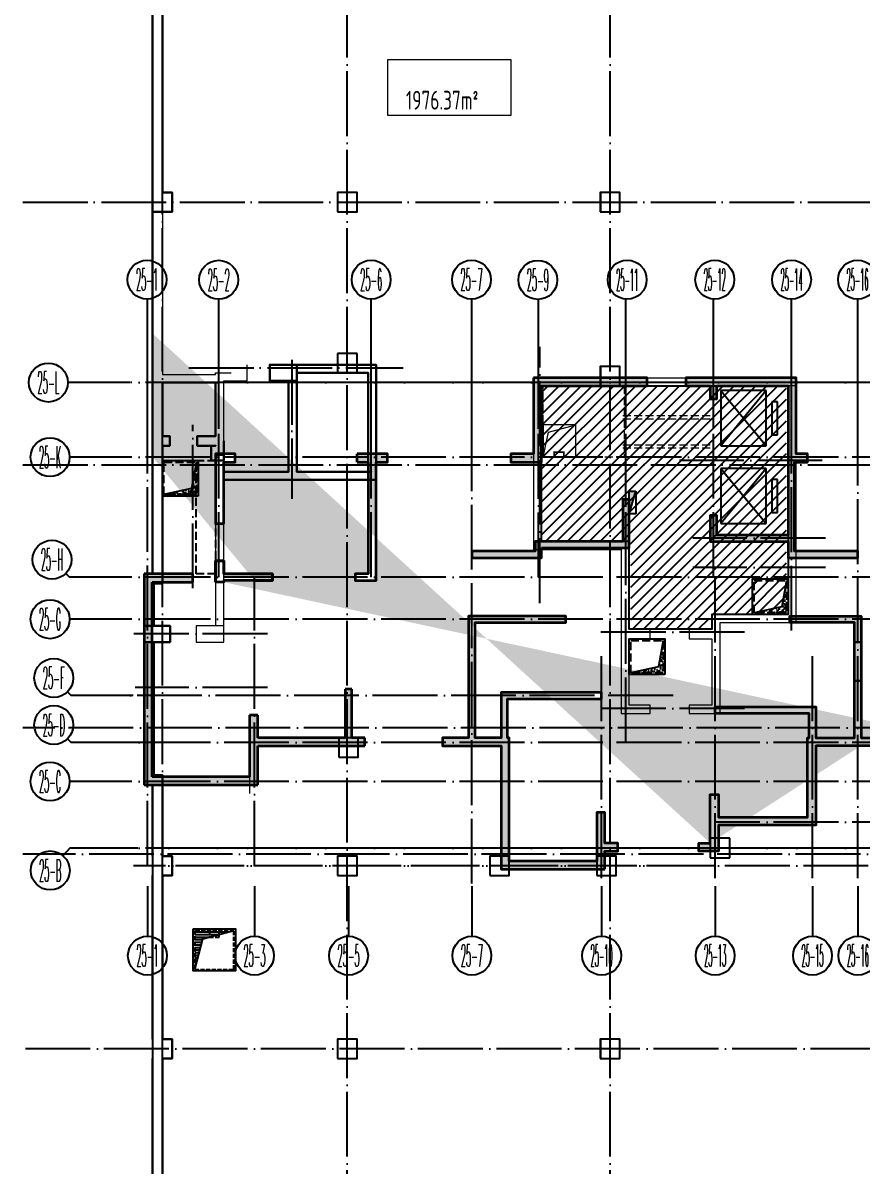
# Model space of a CAD drawing. Extents: x 115549 to 768939, y -502199 to 402497.
# Drawn here: x 225783 to 251653, y -422439 to -387192 of the extents above; entities that cross this region are included whole.
import ezdxf
from ezdxf.enums import TextEntityAlignment as Align

# ---------------------------------------------------------------- set-up
doc = ezdxf.new("R2010")
doc.units = 0
doc.header["$LTSCALE"] = 1000
doc.header["$MEASUREMENT"] = 0
for name, pattern in [('__DASH', [0.35, 0.25, -0.1]), ('DASH', [0.35, 0.25, -0.1]), ('DOTE', [2.42, 2, -0.2, 0.02, -0.2])]:
    doc.linetypes.add(name, pattern=pattern)
for name, color, linetype, lineweight in [('_0', 7, 'Continuous', 9), ('renWALL', 8, 'Continuous', 9), ('WALL', 150, 'Continuous', 30), ('主楼剪力墙', 212, 'Continuous', 5), ('剪力墙填充', 192, 'Continuous', 5), ('砼墙', 3, 'Continuous', 35)]:
    doc.layers.add(name, color=color, linetype=linetype, lineweight=lineweight)
for name, color, linetype in [('AXIS', 3, 'Continuous'), ('AXIS_TEXT', 7, 'Continuous'), ('COLUMN', 9, 'Continuous'), ('DOTE', 16, 'DOTE'), ('EQUIP_消火栓', 7, 'Continuous'), ('EVTR', 2, 'Continuous'), ('nuan', 6, 'Continuous'), ('人防集水坑', 6, 'Continuous'), ('文字', 3, 'Continuous'), ('给水', 32, 'Continuous')]:
    doc.layers.add(name, color=color, linetype=linetype)
doc.styles.add('_TCH_AXIS', font='COMPLEX', dxfattribs={"bigfont": 'GBCBIG'})
doc.styles.add('COMPLEX', font='COMPLEX')
doc.styles.add('TSSD_Rein', font='tssdeng.shx', dxfattribs={"width": 0.7, "bigfont": 'tssdchn.shx'})

# ---------------------------------------------------------------- blocks, each defined once
blk = doc.blocks.new('qiangzh3333')
at = {"layer": 'COLUMN', "color": 8}
for points in [[(503040101, 3697111496), (503040701, 3697111496), (503040701, 3697112096), (503040101, 3697112096)], [(503048201, 3697111496), (503048801, 3697111496), (503048801, 3697112096), (503048201, 3697112096)], [(503040141, 3697094686), (503040741, 3697094686), (503040741, 3697095286), (503040141, 3697095286)], [(503040101, 3697091037), (503040701, 3697091037), (503040701, 3697091637), (503040101, 3697091637)], [(503044791, 3697091036), (503045391, 3697091036), (503045391, 3697091636), (503044791, 3697091636)], [(503048091, 3697091036), (503048691, 3697091036), (503048691, 3697091636), (503048091, 3697091636)], [(503040101, 3697085396), (503040701, 3697085396), (503040701, 3697085996), (503040101, 3697085996)], [(503048201, 3697085396), (503048801, 3697085396), (503048801, 3697085996), (503048201, 3697085996)]]:
    blk.add_lwpolyline(points, close=True, dxfattribs=at)
for points in [[(503048801, 3697106137), (503048801, 3697106736), (503048201, 3697106736), (503048201, 3697106136)], [(503048201, 3697106137), (503048201, 3697106136), (503048801, 3697106136), (503048801, 3697106137)], [(503034401, 3697091637), (503034401, 3697091037)], [(503034401, 3697085996), (503034401, 3697085396)]]:
    blk.add_lwpolyline(points, dxfattribs=at)
at = {"layer": 'renWALL', "color": 8}
for points in [[(503034701, 3697111496), (503034701, 3697106487), (503036341, 3697106487), (503036341, 3697106537), (503036824, 3697106537)], [(503036591, 3697104437), (503036591, 3697106287), (503037311, 3697106287), (503037311, 3697106787)], [(503048201, 3697106387), (503046141, 3697106387), (503046141, 3697101087), (503048841, 3697101087), (503048841, 3697100537), (503048841, 3697098536), (503048841, 3697096036), (503049741, 3697096036), (503049741, 3697096286), (503049091, 3697096286), (503049091, 3697098336), (503049741, 3697098336), (503049741, 3697098636), (503049091, 3697098636), (503049091, 3697100537), (503049091, 3697101337), (503046391, 3697101337), (503046391, 3697106137), (503048201, 3697106137)], [(503048801, 3697106387), (503048991, 3697106387)], [(503048801, 3697106137), (503048991, 3697106137)], [(503048991, 3697106387), (503054241, 3697106386), (503054230, 3697106136), (503048991, 3697106137)], [(503036591, 3697098736), (503035741, 3697098736), (503035741, 3697098236), (503036591, 3697098236), (503036591, 3697103987), (503036341, 3697103987), (503036341, 3697098736)]]:
    blk.add_lwpolyline(points, dxfattribs=at)
blk.add_lwpolyline([(503054241, 3697098837), (503054241, 3697103837), (503053991, 3697103837), (503053991, 3697099087), (503051641, 3697099087), (503051641, 3697098636), (503050941, 3697098636), (503050941, 3697098336), (503051641, 3697098336), (503051641, 3697096286), (503050941, 3697096286), (503050941, 3697096036), (503051891, 3697096036), (503051891, 3697098535), (503051891, 3697098837)], close=True, dxfattribs=at)
at = {"layer": 'WALL', "color": 8}
for points in [[(503038501, 3697139796), (503034701, 3697139796), (503034701, 3697136396), (503035001, 3697136396), (503035001, 3697135796), (503034701, 3697135796), (503034701, 3697128296), (503035001, 3697128296), (503035001, 3697127696), (503034701, 3697127696), (503034701, 3697120196), (503035001, 3697120196), (503035001, 3697119596), (503034701, 3697119596), (503034701, 3697112096), (503035001, 3697112096), (503035001, 3697111496), (503034401, 3697111496), (503034401, 3697112096)], [(503034401, 3697119596), (503034401, 3697112096)], [(503034401, 3697091637), (503034401, 3697093837), (503034141, 3697093837), (503034141, 3697096836), (503034141, 3697098486), (503034141, 3697100337), (503034401, 3697100337), (503034401, 3697103987), (503034401, 3697104437), (503034401, 3697106387), (503034401, 3697111496)], [(503038591, 3697106287), (503038591, 3697103487), (503036591, 3697103487), (503036591, 3697103237), (503038691, 3697103237), (503041141, 3697103237), (503041291, 3697103237), (503041291, 3697106787), (503038691, 3697106787), (503038011, 3697106787), (503038011, 3697106287), (503038841, 3697106287)], [(503038841, 3697106787), (503038841, 3697103487), (503041141, 3697103487), (503041041, 3697103487), (503041041, 3697106537), (503038841, 3697106537)], [(503034441, 3697098736), (503034441, 3697100037), (503034701, 3697100037), (503034701, 3697103837), (503034701, 3697104287), (503034701, 3697104287), (503034926, 3697104287), (503034926, 3697104587), (503034701, 3697104587), (503034701, 3697106237), (503036341, 3697106237), (503036341, 3697104587), (503035776, 3697104587), (503035776, 3697104287), (503036341, 3697104287), (503036341, 3697104287), (503036201, 3697104287), (503036201, 3697103837), (503036591, 3697103837), (503036591, 3697104437)], [(503034141, 3697098236), (503034941, 3697098236), (503034941, 3697098736), (503034141, 3697098736)], [(503034701, 3697078196), (503034701, 3697085396), (503035001, 3697085396), (503035001, 3697085996), (503034701, 3697085996), (503034701, 3697091037), (503035001, 3697091037), (503035001, 3697091637), (503034701, 3697091637), (503034701, 3697094137), (503034441, 3697094137), (503034441, 3697096836), (503034441, 3697098236)], [(503034401, 3697091037), (503034401, 3697085996)], [(503034401, 3697085396), (503034401, 3697078196)]]:
    blk.add_lwpolyline(points, dxfattribs=at)
blk = doc.blocks.new('zhuloujlqtiangchong')
at = {"layer": '主楼剪力墙'}
h = blk.add_hatch(color=253, dxfattribs=at)
h.dxf.hatch_style = 1
h.paths.add_polyline_path([(657412, 575691), (657412, 576341), (657662, 576341), (657662, 575941), (658612, 575941), (659162, 575941), (659162, 575741), (658612, 575741), (657662, 575741), (657662, 575691)], flags=17)
h.paths.add_polyline_path([(657662, 579391), (658012, 579391), (658012, 579641), (657412, 579641), (657412, 577491), (657662, 577491)], flags=17)
h.paths.add_polyline_path([(669412, 566841), (669412, 567391), (669812, 567391), (669812, 567641), (669412, 567641), (669412, 568591), (669162, 568591), (669162, 567491), (669162, 567091), (668812, 567091), (666462, 567091), (666462, 568591), (666462, 570391), (666462, 570891), (666412, 570891), (666412, 571691), (666412, 572091), (668212, 572091), (669312, 572091), (669312, 572291), (668212, 572291), (666212, 572291), (666212, 571691), (666212, 570891), (665412, 570891), (665412, 572191), (665412, 574041), (665412, 574441), (667412, 574441), (668212, 574441), (668212, 574641), (667412, 574641), (665212, 574641), (665212, 574041), (665212, 572191), (665212, 570891), (664412, 570891), (664412, 570641), (665312, 570641), (666212, 570641), (666212, 570391), (666212, 568591), (666212, 566841), (666812, 566841), (668812, 566841)])
h.paths.add_polyline_path([(667212, 581991), (667212, 580321), (667212, 579641), (666912, 579641), (666512, 579641), (666512, 579391), (666912, 579391), (667462, 579391), (667462, 580321), (667462, 581741), (670112, 581741), (670712, 581741), (670712, 581991), (670112, 581991)], flags=17)
h.paths.add_polyline_path([(672862, 581741), (675062, 581741), (675062, 579541), (675062, 577141), (672862, 577141), (672862, 577741), (672662, 577741), (672662, 576941), (675062, 576941), (675062, 576441), (677212, 576441), (677212, 576641), (675262, 576641), (675262, 577041), (675262, 579391), (675662, 579391), (675662, 579641), (675312, 579641), (675312, 581991), (672762, 581991), (671912, 581991), (671912, 581741), (672662, 581741), (672662, 581341), (672862, 581341)], flags=17)
h.paths.add_polyline_path([(667462, 576741), (670162, 576741), (670162, 578241), (669962, 578241), (669962, 576941), (667262, 576941), (667262, 576641), (665312, 576641), (665312, 576441), (667462, 576441)], flags=17)
h.paths.add_polyline_path([(687312, 575101), (687312, 575941), (686712, 575941), (685711, 575941), (685711, 575691), (686712, 575691), (687062, 575691), (687062, 575101), (687062, 574541), (687062, 573791), (687312, 573791), (687312, 574541)], flags=17)
h.paths.add_polyline_path([(661772, 579391), (661772, 579641), (662212, 579641), (662712, 579641), (662712, 579391), (662362, 579391), (662362, 575741), (661712, 575741), (661712, 575941), (662112, 575941), (662112, 579391)], flags=17)
h.paths.add_polyline_path([(655212, 573441), (655212, 569441), (658712, 569441), (658712, 570641), (659112, 570641), (662012, 570641), (662012, 570891), (661612, 570891), (661612, 572391), (661412, 572391), (661412, 570891), (659112, 570891), (658712, 570891), (658712, 571591), (658462, 571591), (658462, 570741), (658462, 569691), (655772, 569691), (655462, 569691), (655462, 573441), (655462, 575691), (655772, 575691), (656712, 575691), (656712, 575941), (655212, 575941)])
h.paths.add_polyline_path([(684412, 569441), (685772, 569441), (687312, 569441), (687312, 572441), (687062, 572441), (687062, 569691), (685772, 569691), (684412, 569691), (684062, 569691), (684062, 570741), (684062, 571591), (683812, 571591), (683812, 570891), (683412, 570891), (681112, 570891), (681112, 572391), (680912, 572391), (680912, 570891), (680512, 570891), (680512, 570641), (681012, 570641), (683412, 570641), (683812, 570641), (683812, 569441)], flags=17)
edge = h.paths.add_edge_path()
edge.add_line((684862, 575741), (684862, 575691))
edge.add_line((684862, 575691), (685112, 575691))
edge.add_line((672662, 567641), (672662, 568291))
edge.add_line((672662, 568291), (672662, 569141))
edge.add_line((672662, 569141), (672912, 569141))
edge.add_line((672912, 569141), (672912, 568441))
edge.add_line((672912, 568441), (673312, 568441))
edge.add_line((673312, 568441), (675312, 568441))
edge.add_line((675312, 568441), (675662, 568441))
edge.add_line((675662, 568441), (675662, 569941))
edge.add_line((675662, 569941), (675662, 570891))
edge.add_line((675662, 570891), (675712, 570891))
edge.add_line((675712, 570891), (675712, 571241))
edge.add_line((675712, 571241), (675712, 571641))
edge.add_line((675712, 571641), (672812, 571641))
edge.add_line((672812, 571641), (672812, 571841))
edge.add_line((672812, 571841), (675912, 571841))
edge.add_line((675912, 571841), (675912, 571241))
edge.add_line((675912, 571241), (675912, 570891))
edge.add_line((675912, 570891), (677112, 570891))
edge.add_line((677112, 570891), (677112, 571741))
edge.add_line((677112, 571741), (677112, 572391))
edge.add_line((677112, 572391), (677112, 574041))
edge.add_line((677112, 574041), (677112, 574441))
edge.add_line((677112, 574441), (675112, 574441))
edge.add_line((675112, 574441), (675112, 574641))
edge.add_line((675112, 574641), (677312, 574641))
edge.add_line((677312, 574641), (677312, 574041))
edge.add_line((677312, 574041), (677312, 572391))
edge.add_line((677312, 572391), (677312, 571741))
edge.add_line((677312, 571741), (677312, 570891))
edge.add_line((677312, 570891), (678112, 570891))
edge.add_line((678112, 570891), (678112, 570641))
edge.add_line((678112, 570641), (677212, 570641))
edge.add_line((677212, 570641), (675912, 570641))
edge.add_line((675912, 570641), (675912, 569941))
edge.add_line((675912, 569941), (675912, 568191))
edge.add_line((675912, 568191), (675312, 568191))
edge.add_line((675312, 568191), (673312, 568191))
edge.add_line((673312, 568191), (672912, 568191))
edge.add_line((672912, 568191), (672912, 567391))
edge.add_line((672912, 567391), (672312, 567391))
edge.add_line((672312, 567391), (672312, 567641))
edge.add_line((672312, 567641), (672662, 567641))
edge.add_line((655472, 583351), (655472, 579541))
edge.add_line((658612, 575741), (659162, 575741))
edge.add_line((659162, 575741), (659162, 575941))
edge.add_line((659162, 575941), (658612, 575941))
edge.add_line((658612, 575941), (657662, 575941))
edge.add_line((657662, 575941), (657662, 576341))
edge.add_line((657662, 576341), (657412, 576341))
edge.add_line((657412, 576341), (657412, 575741))
edge.add_line((686712, 569441), (687312, 569441))
edge.add_line((687062, 569691), (686712, 569691))
edge.add_line((685112, 575691), (685112, 576341))
edge.add_line((685112, 576341), (685112, 577491))
edge.add_line((685112, 577491), (685112, 579641))
edge.add_line((685112, 579641), (684512, 579641))
edge.add_line((684512, 579641), (682112, 579641))
edge.add_line((682112, 579641), (681722, 579641))
edge.add_line((681722, 579641), (680312, 579641))
edge.add_line((680312, 579641), (679812, 579641))
edge.add_line((679812, 579641), (679812, 579391))
edge.add_line((679812, 579391), (680162, 579391))
edge.add_line((680162, 579391), (680162, 575741))
edge.add_line((680162, 575741), (680812, 575741))
edge.add_line((680812, 575741), (680812, 575941))
edge.add_line((680812, 575941), (680412, 575941))
edge.add_line((680412, 575941), (680412, 579391))
edge.add_line((680412, 579391), (681722, 579391))
edge.add_line((681722, 579391), (682112, 579391))
edge.add_line((682112, 579391), (684512, 579391))
edge.add_line((684512, 579391), (684862, 579391))
edge.add_line((684862, 579391), (684862, 577491))
edge.add_line((684862, 577491), (684862, 576341))
edge.add_line((684862, 576341), (684862, 575941))
edge.add_line((684862, 575941), (683912, 575941))
edge.add_line((683912, 575941), (683362, 575941))
edge.add_line((683362, 575941), (683362, 575741))
edge.add_line((683362, 575741), (683912, 575741))
edge.add_line((683912, 575741), (684862, 575741))
h = blk.add_hatch(color=253, dxfattribs=at)
h.dxf.hatch_style = 1
h.paths.add_polyline_path([(677112, 573841), (677312, 573841), (677312, 574641), (675112, 574641), (675112, 574441), (677112, 574441)])
h.paths.add_polyline_path([(677312, 572641), (677112, 572641), (677112, 570891), (675912, 570891), (675912, 571841), (672812, 571841), (672812, 571641), (675712, 571641), (675712, 570891), (675662, 570891), (675662, 568441), (672912, 568441), (672912, 569141), (672662, 569141), (672662, 567641), (672312, 567641), (672312, 567391), (672912, 567391), (672912, 568191), (675912, 568191), (675912, 570641), (678112, 570641), (678112, 570891), (677312, 570891)])
at = {"layer": '主楼剪力墙', "color": 253}
for points in [[(677312, 573841), (677312, 574041), (677312, 574641), (675112, 574641), (675112, 574441), (677112, 574441), (677112, 574041), (677112, 573841)], [(677112, 572641), (677112, 572391), (677112, 571741), (677112, 570891), (675912, 570891), (675912, 571241), (675912, 571841), (672812, 571841), (672812, 571641), (675712, 571641), (675712, 571241), (675712, 570891), (675662, 570891), (675662, 569941), (675662, 568441), (675312, 568441), (673312, 568441), (672912, 568441), (672912, 569141), (672662, 569141), (672662, 568291), (672662, 567641), (672312, 567641), (672312, 567391), (672912, 567391), (672912, 568191), (673312, 568191), (675312, 568191), (675912, 568191), (675912, 569941), (675912, 570641), (677212, 570641), (678112, 570641)], [(678112, 570891), (677312, 570891), (677312, 571741), (677312, 572391), (677312, 572641)]]:
    blk.add_lwpolyline(points, dxfattribs=at)
blk = doc.blocks.new('$TwtSys$00000434')
for p, q in [((-0.5, 0.5), (-0.5, -0.5)), ((-0.5, -0.5), (0.5, 0.5)), ((0.5, 0.5), (-0.5, 0.5)), ((0.5, -0.5), (0.5, 0.5)), ((-0.5, -0.5), (0.5, -0.5))]:
    blk.add_line(p, q)
blk.add_solid([(0.5, -0.5), (0.5, 0.5), (-0.5, -0.5)])
blk = doc.blocks.new('asdfqwer')
at = {"ltscale": 10}
h = blk.add_hatch(dxfattribs=at)
h.set_pattern_fill('AR-SAND', color=6, scale=50, style=0)
h.set_pattern_definition([(37.5, (0, 0), (-4.000078, 122.35331), [0, -96.52, 0, -107.95, 0, -103.1875]), (7.5, (0, 0), (112.38082, 179.206275), [0, -52.07, 0, -86.995, 0, -33.3375]), (327.5, (-78.1, 0), (197.748093, 0.359296), [0, -31.75, 0, -114.3, 0, -149.225]), (317.5, (-78.1, 0), (190.889113, 55.73233), [0, -15.875, 0, -74.93, 0, -85.725])])
h.paths.add_polyline_path([(477311, 229084), (476311, 229084), (476311, 228084), (476458, 228897)])
at = {"color": 6}
for p, q in [((476311, 228084), (476458, 228897)), ((476458, 228897), (477311, 229084))]:
    blk.add_line(p, q, dxfattribs=at)
blk.add_lwpolyline([(476261, 229134), (477361, 229134), (477361, 228034), (476261, 228034)], close=True, dxfattribs=at)
at = {"color": 6, "linetype": 'DASH'}
blk.add_lwpolyline([(476311, 229084), (477311, 229084), (477311, 228084), (476311, 228084)], close=True, dxfattribs=at)
blk = doc.blocks.new('_AXISO')
blk.add_circle((0, 0), 0.5)
at = {"layer": 'AXIS_TEXT', "style": 'COMPLEX', "width": 1.041667}
blk.add_attdef('A', text='', height=0.56, dxfattribs=at).set_placement((-0.25, -0.28), (0.25, -0.28), align=Align.FIT)
blk = doc.blocks.new('25-2')
at = {"layer": 'AXIS'}
for p, q in [((2187149, 650671), (2185242, 650671)), ((2187201, 648371), (2185294, 648371)), ((2185177, 644788), (2185294, 644671)), ((2187201, 644671), (2185294, 644671)), ((2187201, 643371), (2185294, 643371)), ((2185232, 641138), (2185349, 641021)), ((2187256, 641021), (2185349, 641021)), ((2185232, 639688), (2185349, 639571)), ((2187256, 639571), (2185349, 639571)), ((2189005, 639571), (2185432, 639571)), ((2187201, 638371), (2185294, 638371)), ((2185299, 636321), (2185092, 636082)), ((2187400, 636321), (2185299, 636321))]:
    blk.add_line(p, q, dxfattribs=at)
ref = blk.add_blockref('_AXISO', (2184642, 650671), dxfattribs=dict(at, xscale=1200, yscale=1200, zscale=1200))
ref.add_attrib('A', '25-L', dxfattribs={"layer": 'AXIS_TEXT', "height": 678.8, "style": '_TCH_AXIS', "width": 0.259259}).set_placement((2184303, 650331), (2184981, 650331), align=Align.FIT)
ref = blk.add_blockref('_AXISO', (2184694, 648371), dxfattribs=dict(at, xscale=1200, yscale=1200, zscale=1200))
ref.add_attrib('A', '25-K', dxfattribs={"layer": 'AXIS_TEXT', "height": 678.8, "style": '_TCH_AXIS', "width": 0.247059}).set_placement((2184354, 648031), (2185033, 648031), align=Align.FIT)
ref = blk.add_blockref('_AXISO', (2184752, 645212), dxfattribs=dict(at, xscale=1200, yscale=1200, zscale=1200))
ref.add_attrib('A', '25-H', dxfattribs={"layer": 'AXIS_TEXT', "height": 678.8, "style": '_TCH_AXIS', "width": 0.244186}).set_placement((2184413, 644873), (2185092, 644873), align=Align.FIT)
ref = blk.add_blockref('_AXISO', (2184694, 643374), dxfattribs=dict(at, xscale=1200, yscale=1200, zscale=1200))
ref.add_attrib('A', '25-G', dxfattribs={"layer": 'AXIS_TEXT', "height": 678.8, "style": '_TCH_AXIS', "width": 0.25}).set_placement((2184354, 643035), (2185033, 643035), align=Align.FIT)
ref = blk.add_blockref('_AXISO', (2184808, 641562), dxfattribs=dict(at, xscale=1200, yscale=1200, zscale=1200))
ref.add_attrib('A', '25-F', dxfattribs={"layer": 'AXIS_TEXT', "height": 678.8, "style": '_TCH_AXIS', "width": 0.256098}).set_placement((2184468, 641223), (2185147, 641223), align=Align.FIT)
ref = blk.add_blockref('_AXISO', (2184808, 640112), dxfattribs=dict(at, xscale=1200, yscale=1200, zscale=1200))
ref.add_attrib('A', '25-D', dxfattribs={"layer": 'AXIS_TEXT', "height": 678.8, "style": '_TCH_AXIS', "width": 0.253012}).set_placement((2184468, 639773), (2185147, 639773), align=Align.FIT)
ref = blk.add_blockref('_AXISO', (2184694, 638371), dxfattribs=dict(at, xscale=1200, yscale=1200, zscale=1200))
ref.add_attrib('A', '25-C', dxfattribs={"layer": 'AXIS_TEXT', "height": 678.8, "style": '_TCH_AXIS', "width": 0.259259}).set_placement((2184354, 638031), (2185033, 638031), align=Align.FIT)
ref = blk.add_blockref('_AXISO', (2184699, 635629), dxfattribs=dict(at, xscale=1200, yscale=1200, zscale=1200))
ref.add_attrib('A', '25-B', dxfattribs={"layer": 'AXIS_TEXT', "height": 678.8, "style": '_TCH_AXIS', "width": 0.253012}).set_placement((2184359, 635290), (2185038, 635290), align=Align.FIT)
blk = doc.blocks.new('18-13')
at = {"layer": 'AXIS'}
for p, q in [((2187383, 649245), (2187383, 653245)), ((2189583, 649245), (2189583, 653245)), ((2194283, 648385), (2194281, 653242)), ((2197383, 649245), (2197383, 653245)), ((2199433, 649245), (2199433, 653235)), ((2202133, 649245), (2202133, 653245)), ((2204833, 649245), (2204833, 653245)), ((2207233, 649245), (2207233, 653244)), ((2209283, 649245), (2209283, 653245)), ((2212383, 649245), (2212383, 653235)), ((2217081, 649245), (2217083, 653237)), ((2219283, 649245), (2219283, 653232))]:
    blk.add_line(p, q, dxfattribs=at)
ref = blk.add_blockref('_AXISO', (2187371, 653844), dxfattribs=dict(at, xscale=1200, yscale=1200, zscale=1200))
ref.add_attrib('A', '25-1', dxfattribs={"layer": 'AXIS_TEXT', "height": 678.8, "style": '_TCH_AXIS', "width": 0.28}).set_placement((2187031, 653505), (2187710, 653505), align=Align.FIT)
ref = blk.add_blockref('_AXISO', (2189580, 653839), dxfattribs=dict(at, xscale=1200, yscale=1200, zscale=1200))
ref.add_attrib('A', '25-2', dxfattribs={"layer": 'AXIS_TEXT', "height": 678.8, "style": '_TCH_AXIS', "width": 0.2625}).set_placement((2189241, 653500), (2189920, 653500), align=Align.FIT)
ref = blk.add_blockref('_AXISO', (2194280, 653842), dxfattribs=dict(at, xscale=1200, yscale=1200, zscale=1200))
ref.add_attrib('A', '25-6', dxfattribs={"layer": 'AXIS_TEXT', "height": 678.8, "style": '_TCH_AXIS', "width": 0.2625}).set_placement((2193941, 653503), (2194620, 653503), align=Align.FIT)
ref = blk.add_blockref('_AXISO', (2197371, 653844), dxfattribs=dict(at, xscale=1200, yscale=1200, zscale=1200))
ref.add_attrib('A', '25-7', dxfattribs={"layer": 'AXIS_TEXT', "height": 678.8, "style": '_TCH_AXIS', "width": 0.2625}).set_placement((2197031, 653505), (2197710, 653505), align=Align.FIT)
ref = blk.add_blockref('_AXISO', (2199416, 653835), dxfattribs=dict(at, xscale=1200, yscale=1200, zscale=1200))
ref.add_attrib('A', '25-9', dxfattribs={"layer": 'AXIS_TEXT', "height": 678.8, "style": '_TCH_AXIS', "width": 0.2625}).set_placement((2199076, 653496), (2199755, 653496), align=Align.FIT)
ref = blk.add_blockref('_AXISO', (2202171, 653841), dxfattribs=dict(at, xscale=1200, yscale=1200, zscale=1200))
ref.add_attrib('A', '25-11', dxfattribs={"layer": 'AXIS_TEXT', "height": 678.8, "style": '_TCH_AXIS', "width": 0.233333}).set_placement((2201832, 653501), (2202511, 653501), align=Align.FIT)
ref = blk.add_blockref('_AXISO', (2204871, 653844), dxfattribs=dict(at, xscale=1200, yscale=1200, zscale=1200))
ref.add_attrib('A', '25-12', dxfattribs={"layer": 'AXIS_TEXT', "height": 678.8, "style": '_TCH_AXIS', "width": 0.221053}).set_placement((2204531, 653505), (2205210, 653505), align=Align.FIT)
ref = blk.add_blockref('_AXISO', (2207237, 653844), dxfattribs=dict(at, xscale=1200, yscale=1200, zscale=1200))
ref.add_attrib('A', '25-14', dxfattribs={"layer": 'AXIS_TEXT', "height": 678.8, "style": '_TCH_AXIS', "width": 0.216495}).set_placement((2206898, 653505), (2207576, 653505), align=Align.FIT)
ref = blk.add_blockref('_AXISO', (2209271, 653844), dxfattribs=dict(at, xscale=1200, yscale=1200, zscale=1200))
ref.add_attrib('A', '25-16', dxfattribs={"layer": 'AXIS_TEXT', "height": 678.8, "style": '_TCH_AXIS', "width": 0.221053}).set_placement((2208931, 653505), (2209610, 653505), align=Align.FIT)
ref = blk.add_blockref('_AXISO', (2212382, 653835), dxfattribs=dict(at, xscale=1200, yscale=1200, zscale=1200))
ref.add_attrib('A', '25-17', dxfattribs={"layer": 'AXIS_TEXT', "height": 678.8, "style": '_TCH_AXIS', "width": 0.221053}).set_placement((2212043, 653496), (2212721, 653496), align=Align.FIT)
ref = blk.add_blockref('_AXISO', (2217088, 653837), dxfattribs=dict(at, xscale=1200, yscale=1200, zscale=1200))
ref.add_attrib('A', '25-21', dxfattribs={"layer": 'AXIS_TEXT', "height": 678.8, "style": '_TCH_AXIS', "width": 0.221053}).set_placement((2216748, 653498), (2217427, 653498), align=Align.FIT)
ref = blk.add_blockref('_AXISO', (2219280, 653832), dxfattribs=dict(at, xscale=1200, yscale=1200, zscale=1200))
ref.add_attrib('A', '25-22', dxfattribs={"layer": 'AXIS_TEXT', "height": 678.8, "style": '_TCH_AXIS', "width": 0.21}).set_placement((2218941, 653493), (2219619, 653493), align=Align.FIT)
blk = doc.blocks.new('kengyi')
at = {"layer": '给水'}
for p, q in [((2970150, 735418), (2971184, 735418)), ((2970150, 735339), (2970897, 735339)), ((2970150, 735260), (2970610, 735260)), ((2970150, 735180), (2970393, 735180)), ((2970150, 735101), (2970372, 735101)), ((2970150, 735021), (2970351, 735021)), ((2970150, 734942), (2970330, 734942)), ((2970150, 734863), (2970309, 734863)), ((2970150, 734783), (2970288, 734783)), ((2970150, 734704), (2970267, 734704)), ((2970150, 734625), (2970246, 734625)), ((2970150, 734545), (2970225, 734545)), ((2970150, 734466), (2970204, 734466)), ((2970150, 734386), (2970182, 734386))]:
    blk.add_line(p, q, dxfattribs=at)
blk.add_lwpolyline([(2970100, 735514), (2971400, 735514), (2971400, 734214), (2970100, 734214)], close=True, dxfattribs=at)
at = {"layer": '给水', "linetype": '__DASH', "ltscale": 0.5}
blk.add_lwpolyline([(2971350, 735464), (2970150, 735464), (2970150, 734264), (2971350, 734264)], close=True, dxfattribs=at)
at = {"layer": '给水'}
blk.add_lwpolyline([(2970150, 734264), (2970399, 735201), (2971350, 735464)], dxfattribs=at)
at = {"layer": '给水', "linetype": '__DASH', "ltscale": 0.5}
blk.add_lwpolyline([(2970600, 735461), (2970600, 735261), (2970900, 735261), (2970900, 735461)], dxfattribs=at)
blk = doc.blocks.new('gangjinhunningtuqiang')
at = {"layer": '砼墙', "color": 8}
for p, q in [((661772, 579391), (661772, 579641)), ((656712, 575941), (655212, 575941)), ((655212, 575941), (655212, 573441)), ((656712, 575691), (656712, 575941)), ((655462, 573441), (655462, 575691)), ((655462, 575691), (655772, 575691)), ((655772, 575691), (656712, 575691)), ((655212, 573441), (655212, 569441)), ((655462, 569691), (655462, 573441)), ((661612, 572391), (661412, 572391)), ((661412, 572391), (661412, 570891)), ((661612, 570891), (661612, 572391)), ((658712, 571591), (658462, 571591)), ((658462, 571591), (658462, 570741)), ((658712, 570891), (658712, 571591)), ((658462, 570741), (658462, 569691)), ((659112, 570891), (658712, 570891)), ((658712, 569441), (658712, 570641)), ((658712, 570641), (659112, 570641)), ((661412, 570891), (659112, 570891)), ((659112, 570641), (662012, 570641)), ((662012, 570891), (661612, 570891)), ((662012, 570641), (662012, 570891)), ((655772, 569691), (655462, 569691)), ((658462, 569691), (655772, 569691)), ((655212, 569441), (658712, 569441))]:
    blk.add_line(p, q, dxfattribs=at)
for points in [[(667212, 581991), (667212, 580321), (667212, 579641), (666912, 579641), (666512, 579641), (666512, 579391), (666912, 579391), (667462, 579391), (667462, 580321), (667462, 581741), (670112, 581741), (670712, 581741), (670712, 581991), (670112, 581991)], [(672862, 581741), (675062, 581741), (675062, 579541), (675062, 577141), (672862, 577141), (672862, 577741), (672662, 577741), (672662, 576941), (675062, 576941), (675062, 576441), (677212, 576441), (677212, 576641), (675262, 576641), (675262, 577041), (675262, 579391), (675662, 579391), (675662, 579641), (675312, 579641), (675312, 581991), (672762, 581991), (671912, 581991), (671912, 581741), (672662, 581741), (672662, 581341), (672862, 581341)], [(657662, 579391), (658012, 579391), (658012, 579641), (657412, 579641), (657412, 577491), (657662, 577491)], [(667462, 576741), (670162, 576741), (670162, 578241), (669962, 578241), (669962, 576941), (667262, 576941), (667262, 576641), (665312, 576641), (665312, 576441), (667462, 576441)], [(657412, 575691), (657412, 576341), (657662, 576341), (657662, 575941), (658612, 575941), (659162, 575941), (659162, 575741), (658612, 575741), (657662, 575741), (657662, 575691)], [(669412, 566841), (669412, 567391), (669812, 567391), (669812, 567641), (669412, 567641), (669412, 568591), (669162, 568591), (669162, 567491), (669162, 567091), (668812, 567091), (666462, 567091), (666462, 568591), (666462, 570391), (666462, 570891), (666412, 570891), (666412, 571691), (666412, 572091), (668212, 572091), (669312, 572091), (669312, 572291), (668212, 572291), (666212, 572291), (666212, 571691), (666212, 570891), (665412, 570891), (665412, 572191), (665412, 574041), (665412, 574441), (667412, 574441), (668212, 574441), (668212, 574641), (667412, 574641), (665212, 574641), (665212, 574041), (665212, 572191), (665212, 570891), (664412, 570891), (664412, 570641), (665312, 570641), (666212, 570641), (666212, 570391), (666212, 568591), (666212, 566841), (666812, 566841), (668812, 566841)]]:
    blk.add_lwpolyline(points, close=True, dxfattribs=at)
for points in [[(661772, 579391), (662112, 579391), (662112, 575941), (661712, 575941), (661712, 575741), (662362, 575741), (662362, 579391), (662712, 579391), (662712, 579641), (662212, 579641), (661772, 579641)], [(658612, 575741), (659162, 575741), (659162, 575941), (658612, 575941), (657662, 575941), (657662, 576341), (657412, 576341), (657412, 575741)], [(672662, 567641), (672662, 568291), (672662, 569141), (672912, 569141), (672912, 568441), (673312, 568441), (675312, 568441), (675662, 568441), (675662, 569941), (675662, 570891), (675712, 570891), (675712, 571241), (675712, 571641), (672812, 571641), (672812, 571841), (675912, 571841), (675912, 571241), (675912, 570891), (677112, 570891), (677112, 571741), (677112, 572391), (677112, 574041), (677112, 574441), (675112, 574441), (675112, 574641), (677312, 574641), (677312, 574041), (677312, 572391), (677312, 571741), (677312, 570891), (678112, 570891)], [(678112, 570641), (677212, 570641), (675912, 570641), (675912, 569941), (675912, 568191), (675312, 568191), (673312, 568191), (672912, 568191), (672912, 567391), (672312, 567391), (672312, 567641), (672662, 567641)]]:
    blk.add_lwpolyline(points, dxfattribs=at)
blk = doc.blocks.new('saaaa')
at = {"layer": 'COLUMN', "color": 8}
for p, q in [((504708390, 3696172893), (504707790, 3696172893)), ((504707790, 3696172893), (504707790, 3696172293)), ((504708390, 3696172293), (504708390, 3696172893)), ((504716490, 3696172893), (504715890, 3696172893)), ((504715890, 3696172893), (504715890, 3696172293)), ((504716490, 3696172293), (504716490, 3696172893)), ((504707790, 3696172293), (504708390, 3696172293)), ((504715890, 3696172293), (504716490, 3696172293)), ((504708390, 3696167933), (504707790, 3696167933)), ((504707790, 3696167933), (504707790, 3696167333)), ((504708390, 3696167333), (504708390, 3696167933)), ((504716490, 3696167533), (504715890, 3696167533)), ((504715890, 3696167533), (504715890, 3696166933)), ((504716490, 3696166934), (504716490, 3696167533)), ((504707790, 3696167333), (504708390, 3696167333)), ((504715890, 3696166934), (504715890, 3696166933)), ((504715890, 3696166933), (504716490, 3696166933)), ((504716490, 3696166933), (504716490, 3696166934)), ((504708430, 3696156083), (504707830, 3696156083)), ((504707830, 3696156083), (504707830, 3696155483)), ((504708430, 3696155483), (504708430, 3696156083)), ((504707830, 3696155483), (504708430, 3696155483)), ((504719880, 3696152983), (504719280, 3696152983)), ((504719280, 3696152983), (504719280, 3696152383)), ((504719880, 3696152383), (504719880, 3696152983)), ((504702090, 3696152434), (504702090, 3696151834)), ((504708390, 3696152434), (504707790, 3696152434)), ((504707790, 3696152434), (504707790, 3696151834)), ((504708390, 3696151834), (504708390, 3696152434)), ((504713080, 3696152433), (504712480, 3696152433)), ((504712480, 3696152433), (504712480, 3696151833)), ((504713080, 3696151833), (504713080, 3696152433)), ((504716380, 3696152433), (504715780, 3696152433)), ((504715780, 3696152433), (504715780, 3696151833)), ((504716380, 3696151833), (504716380, 3696152433)), ((504719280, 3696152383), (504719880, 3696152383)), ((504707790, 3696151834), (504708390, 3696151834)), ((504712480, 3696151833), (504713080, 3696151833)), ((504715780, 3696151833), (504716380, 3696151833)), ((504702090, 3696146793), (504702090, 3696146193)), ((504708390, 3696146793), (504707790, 3696146793)), ((504707790, 3696146793), (504707790, 3696146193)), ((504708390, 3696146193), (504708390, 3696146793)), ((504716490, 3696146793), (504715890, 3696146793)), ((504715890, 3696146793), (504715890, 3696146193)), ((504716490, 3696146193), (504716490, 3696146793)), ((504707790, 3696146193), (504708390, 3696146193)), ((504715890, 3696146193), (504716490, 3696146193))]:
    blk.add_line(p, q, dxfattribs=at)
at = {"layer": 'renWALL', "color": 8}
for p, q in [((504702390, 3696172293), (504702390, 3696167284)), ((504705000, 3696167084), (504705000, 3696167584)), ((504702390, 3696167284), (504704030, 3696167284)), ((504704030, 3696167284), (504704030, 3696167334)), ((504704030, 3696167334), (504704513, 3696167334)), ((504715890, 3696167184), (504713830, 3696167184)), ((504713830, 3696167184), (504713830, 3696161884)), ((504716490, 3696167184), (504716680, 3696167184)), ((504716680, 3696167184), (504721930, 3696167183)), ((504721930, 3696167183), (504721919, 3696166933)), ((504704280, 3696165234), (504704280, 3696167084)), ((504704280, 3696167084), (504705000, 3696167084)), ((504714080, 3696162134), (504714080, 3696166934)), ((504714080, 3696166934), (504715890, 3696166934)), ((504716490, 3696166934), (504716680, 3696166934)), ((504721919, 3696166933), (504716680, 3696166934)), ((504704280, 3696159033), (504704280, 3696164784)), ((504704030, 3696164633), (504704030, 3696159533)), ((504721930, 3696164634), (504721680, 3696164634)), ((504721680, 3696164634), (504721680, 3696159884)), ((504721930, 3696159634), (504721930, 3696164634)), ((504713830, 3696161884), (504716530, 3696161884)), ((504716780, 3696162134), (504714080, 3696162134)), ((504716530, 3696161884), (504716530, 3696161334)), ((504716780, 3696161334), (504716780, 3696162134)), ((504716530, 3696161334), (504716530, 3696159334)), ((504716780, 3696159434), (504716780, 3696161334)), ((504721680, 3696159884), (504719330, 3696159884)), ((504719330, 3696159884), (504719330, 3696159434)), ((504704280, 3696159533), (504703430, 3696159533)), ((504703430, 3696159533), (504703430, 3696159033)), ((504717430, 3696159434), (504716780, 3696159434)), ((504717430, 3696159134), (504717430, 3696159434)), ((504719330, 3696159434), (504718630, 3696159434)), ((504718630, 3696159434), (504718630, 3696159134)), ((504719580, 3696159332), (504719580, 3696159634)), ((504719580, 3696159634), (504721930, 3696159634)), ((504716530, 3696159334), (504716530, 3696156833)), ((504716780, 3696157083), (504716780, 3696159134)), ((504716780, 3696159134), (504717430, 3696159134)), ((504718630, 3696159134), (504719330, 3696159134)), ((504719330, 3696159134), (504719330, 3696157083)), ((504719580, 3696156833), (504719580, 3696159332)), ((504703430, 3696159033), (504704280, 3696159033)), ((504717430, 3696157083), (504716780, 3696157083)), ((504717430, 3696156833), (504717430, 3696157083)), ((504719330, 3696157083), (504718630, 3696157083)), ((504718630, 3696157083), (504718630, 3696156833)), ((504716530, 3696156833), (504717430, 3696156833)), ((504718630, 3696156833), (504719580, 3696156833))]:
    blk.add_line(p, q, dxfattribs=at)
at = {"layer": 'WALL', "color": 8}
for p, q in [((504702090, 3696180393), (504702090, 3696172893)), ((504702390, 3696180393), (504702390, 3696172893)), ((504702090, 3696172293), (504702090, 3696172893)), ((504702390, 3696172893), (504702690, 3696172893)), ((504702690, 3696172893), (504702690, 3696172293)), ((504702090, 3696167183), (504702090, 3696172293)), ((504702690, 3696172293), (504702090, 3696172293)), ((504706380, 3696167583), (504705700, 3696167583)), ((504705700, 3696167583), (504705700, 3696167083)), ((504708980, 3696167583), (504706380, 3696167583)), ((504706530, 3696167583), (504706530, 3696164283)), ((504708980, 3696164033), (504708980, 3696167583)), ((504702090, 3696165233), (504702090, 3696167183)), ((504708730, 3696167333), (504706530, 3696167333)), ((504708730, 3696164283), (504708730, 3696167333)), ((504702390, 3696165383), (504702390, 3696167033)), ((504702390, 3696167033), (504704030, 3696167033)), ((504704030, 3696167033), (504704030, 3696165383)), ((504705700, 3696167083), (504706530, 3696167083)), ((504706280, 3696167083), (504706280, 3696164283)), ((504702090, 3696164783), (504702090, 3696165233)), ((504702615, 3696165383), (504702390, 3696165383)), ((504702390, 3696164633), (504702390, 3696165083)), ((504702390, 3696165083), (504702390, 3696165083)), ((504702390, 3696165083), (504702615, 3696165083)), ((504702615, 3696165083), (504702615, 3696165383)), ((504704030, 3696165383), (504703465, 3696165383)), ((504703465, 3696165383), (504703465, 3696165083)), ((504703465, 3696165083), (504703890, 3696165083)), ((504703890, 3696165083), (504703890, 3696164633)), ((504704030, 3696165083), (504704030, 3696165083)), ((504704280, 3696164633), (504704280, 3696165233)), ((504702090, 3696161133), (504702090, 3696164783)), ((504702390, 3696160833), (504702390, 3696164633)), ((504703890, 3696164633), (504704030, 3696164633)), ((504706280, 3696164283), (504704280, 3696164283)), ((504704280, 3696164283), (504704280, 3696164033)), ((504704280, 3696164033), (504706380, 3696164033)), ((504706380, 3696164033), (504708830, 3696164033)), ((504706530, 3696164283), (504708830, 3696164283)), ((504708830, 3696164283), (504708730, 3696164283)), ((504708830, 3696164033), (504708980, 3696164033)), ((504701830, 3696159283), (504701830, 3696161133)), ((504701830, 3696161133), (504702090, 3696161133)), ((504702130, 3696159533), (504702130, 3696160833)), ((504702130, 3696160833), (504702390, 3696160833)), ((504702630, 3696159533), (504701830, 3696159533)), ((504702630, 3696159033), (504702630, 3696159533)), ((504701830, 3696157633), (504701830, 3696159283)), ((504701830, 3696159033), (504702630, 3696159033)), ((504702130, 3696157633), (504702130, 3696159033)), ((504701830, 3696154633), (504701830, 3696157633)), ((504702130, 3696154933), (504702130, 3696157633)), ((504702390, 3696154933), (504702130, 3696154933)), ((504702390, 3696152433), (504702390, 3696154933)), ((504702090, 3696154633), (504701830, 3696154633)), ((504702090, 3696152433), (504702090, 3696154633)), ((504702690, 3696152433), (504702390, 3696152433)), ((504702690, 3696151833), (504702690, 3696152433)), ((504702090, 3696151833), (504702090, 3696146793)), ((504702390, 3696146793), (504702390, 3696151833)), ((504702390, 3696151833), (504702690, 3696151833)), ((504702690, 3696146793), (504702390, 3696146793)), ((504702690, 3696146193), (504702690, 3696146793)), ((504702090, 3696146193), (504702090, 3696138993)), ((504702390, 3696138993), (504702390, 3696146193)), ((504702390, 3696146193), (504702690, 3696146193))]:
    blk.add_line(p, q, dxfattribs=at)
blk = doc.blocks.new('25-3')
at = {"layer": 'AXIS'}
for p, q in [((2187383, 635519), (2187383, 633980)), ((2190683, 635519), (2190683, 633980)), ((2193583, 635519), (2193583, 633980)), ((2197383, 635519), (2197383, 633980)), ((2201383, 635519), (2201383, 633980)), ((2204883, 635519), (2204883, 633980)), ((2207883, 635519), (2207883, 633980)), ((2209283, 635519), (2209283, 633980)), ((2213083, 635519), (2213083, 633980)), ((2215983, 635519), (2215983, 633980)), ((2219283, 635519), (2219283, 633980))]:
    blk.add_line(p, q, dxfattribs=at)
at = {"layer": 'DOTE', "linetype": 'DOTE'}
blk.add_line((2213083, 633394), (2213083, 633415), dxfattribs=at)
at = {"layer": 'AXIS'}
ref = blk.add_blockref('_AXISO', (2187383, 633380), dxfattribs=dict(at, xscale=1200, yscale=1200, zscale=1200))
ref.add_attrib('A', '25-1', dxfattribs={"layer": 'AXIS_TEXT', "height": 678.8, "style": '_TCH_AXIS', "width": 0.28}).set_placement((2187043, 633041), (2187722, 633041), align=Align.FIT)
ref = blk.add_blockref('_AXISO', (2190683, 633380), dxfattribs=dict(at, xscale=1200, yscale=1200, zscale=1200))
ref.add_attrib('A', '25-3', dxfattribs={"layer": 'AXIS_TEXT', "height": 678.8, "style": '_TCH_AXIS', "width": 0.2625}).set_placement((2190343, 633041), (2191022, 633041), align=Align.FIT)
ref = blk.add_blockref('_AXISO', (2193583, 633380), dxfattribs=dict(at, xscale=1200, yscale=1200, zscale=1200))
ref.add_attrib('A', '25-5', dxfattribs={"layer": 'AXIS_TEXT', "height": 678.8, "style": '_TCH_AXIS', "width": 0.2625}).set_placement((2193243, 633041), (2193922, 633041), align=Align.FIT)
ref = blk.add_blockref('_AXISO', (2197383, 633380), dxfattribs=dict(at, xscale=1200, yscale=1200, zscale=1200))
ref.add_attrib('A', '25-7', dxfattribs={"layer": 'AXIS_TEXT', "height": 678.8, "style": '_TCH_AXIS', "width": 0.2625}).set_placement((2197043, 633041), (2197722, 633041), align=Align.FIT)
ref = blk.add_blockref('_AXISO', (2201383, 633380), dxfattribs=dict(at, xscale=1200, yscale=1200, zscale=1200))
ref.add_attrib('A', '25-10', dxfattribs={"layer": 'AXIS_TEXT', "height": 678.8, "style": '_TCH_AXIS', "width": 0.221053}).set_placement((2201043, 633041), (2201722, 633041), align=Align.FIT)
ref = blk.add_blockref('_AXISO', (2204883, 633380), dxfattribs=dict(at, xscale=1200, yscale=1200, zscale=1200))
ref.add_attrib('A', '25-13', dxfattribs={"layer": 'AXIS_TEXT', "height": 678.8, "style": '_TCH_AXIS', "width": 0.221053}).set_placement((2204543, 633041), (2205222, 633041), align=Align.FIT)
ref = blk.add_blockref('_AXISO', (2207883, 633380), dxfattribs=dict(at, xscale=1200, yscale=1200, zscale=1200))
ref.add_attrib('A', '25-15', dxfattribs={"layer": 'AXIS_TEXT', "height": 678.8, "style": '_TCH_AXIS', "width": 0.221053}).set_placement((2207543, 633041), (2208222, 633041), align=Align.FIT)
ref = blk.add_blockref('_AXISO', (2209283, 633380), dxfattribs=dict(at, xscale=1200, yscale=1200, zscale=1200))
ref.add_attrib('A', '25-16', dxfattribs={"layer": 'AXIS_TEXT', "height": 678.8, "style": '_TCH_AXIS', "width": 0.221053}).set_placement((2208943, 633041), (2209622, 633041), align=Align.FIT)
ref = blk.add_blockref('_AXISO', (2213083, 633380), dxfattribs=dict(at, xscale=1200, yscale=1200, zscale=1200))
ref.add_attrib('A', '25-18', dxfattribs={"layer": 'AXIS_TEXT', "height": 678.8, "style": '_TCH_AXIS', "width": 0.221053}).set_placement((2212743, 633041), (2213422, 633041), align=Align.FIT)
ref = blk.add_blockref('_AXISO', (2215983, 633380), dxfattribs=dict(at, xscale=1200, yscale=1200, zscale=1200))
ref.add_attrib('A', '25-20', dxfattribs={"layer": 'AXIS_TEXT', "height": 678.8, "style": '_TCH_AXIS', "width": 0.21}).set_placement((2215643, 633041), (2216322, 633041), align=Align.FIT)
ref = blk.add_blockref('_AXISO', (2219283, 633380), dxfattribs=dict(at, xscale=1200, yscale=1200, zscale=1200))
ref.add_attrib('A', '25-22', dxfattribs={"layer": 'AXIS_TEXT', "height": 678.8, "style": '_TCH_AXIS', "width": 0.21}).set_placement((2218943, 633041), (2219622, 633041), align=Align.FIT)
blk = doc.blocks.new('18-12')
at = {"layer": 'DOTE', "color": 8, "linetype": 'DOTE'}
for p, q in [((2189583, 644671), (2189583, 651379)), ((2199433, 644667), (2199433, 651377)), ((2202133, 644671), (2202133, 651380)), ((2204833, 644671), (2204833, 651382)), ((2194283, 644671), (2194283, 651181)), ((2197383, 635222), (2197383, 651181)), ((2207233, 643023), (2207233, 651181)), ((2209283, 635394), (2209283, 651181)), ((2212383, 644671), (2212383, 651181)), ((2217083, 644671), (2217083, 651181)), ((2219283, 635394), (2219283, 651181)), ((2220783, 650671), (2186865, 650671)), ((2220783, 648371), (2186722, 648371)), ((2213083, 635427), (2213083, 645691)), ((2215983, 635394), (2215983, 645691)), ((2220783, 644671), (2186548, 644671)), ((2190683, 635771), (2190683, 644671)), ((2204883, 635394), (2204883, 644671)), ((2220783, 643371), (2186548, 643371)), ((2201383, 635394), (2201383, 642271)), ((2207883, 635394), (2207883, 642271)), ((2203583, 641021), (2186548, 641021)), ((2220783, 639571), (2186779, 639571)), ((2220783, 638371), (2186792, 638371)), ((2220783, 637121), (2204883, 637121)), ((2220783, 636321), (2186648, 636321)), ((2204883, 635771), (2186954, 635771))]:
    blk.add_line(p, q, dxfattribs=at)

msp = doc.modelspace()

# ---------------------------------------------------------------- hatches: boundary and pattern name
at = {"linetype": 'ByBlock'}
h = msp.add_hatch(dxfattribs=at)
h.set_pattern_fill('ANSI31', color=256, scale=150, style=0)
h.set_pattern_definition([(45, (170275.71, 504159.37), (-168.3798, 168.3798), [])])
edge = h.paths.add_edge_path()
edge.add_line((241805.4, -398381.8), (249317.8, -398381.8))
edge.add_line((249317.8, -398381.8), (249323.2, -405431.5))
edge.add_line((249323.2, -405431.5), (246923.2, -405431.5))
edge.add_line((246923.2, -405431.5), (246923.2, -405887.1))
edge.add_line((246923.2, -405887.1), (244529.5, -405875.9))
edge.add_line((244529.5, -405875.9), (244516.9, -403170.3))
edge.add_line((244516.9, -403170.3), (241766.9, -403192.8))
edge.add_line((241766.9, -403192.8), (241779.4, -398415.1))

# ---------------------------------------------------------------- linework, layer by layer
msp.add_lwpolyline([(241773.2, -398381.8), (249373.2, -398381.8), (249373.2, -405431.5), (247023.2, -405431.5), (247023.2, -405881.5), (244473.2, -405881.5), (244473.2, -403181.5), (241773.2, -403181.5)], close=True)
at = {"layer": '_0', "color": 0, "linetype": '__DASH'}
msp.add_lwpolyline([(241823.2, -398381.5), (244323.2, -398381.5), (244323.2, -400581.5), (241823.2, -400581.5)], close=True, dxfattribs=at)
for points in [[(244273.2, -399294.8), (246973.2, -399294.8)], [(244273.2, -399394.8), (246973.2, -399394.8)], [(244273.2, -400196.6), (246973.2, -400196.6)], [(244273.2, -400296.6), (246973.2, -400296.6)]]:
    msp.add_lwpolyline(points, dxfattribs=at)
at = {"layer": '_0', "color": 0}
msp.add_lwpolyline([(241823.2, -400581.5), (242823.2, -400581.5), (242823.2, -399581.5), (241823.2, -399581.5)], close=True, dxfattribs=at)
msp.add_lwpolyline([(241823.2, -400581.5), (241981.6, -399808.1), (242823.2, -399581.5)], dxfattribs=at)
at = {"layer": '_0', "color": 0, "const_width": 50}
msp.add_lwpolyline([(242158.1, -400581.5), (242158.1, -400425.1), (242458.1, -400425.1), (242458.1, -400581.5)], dxfattribs=at)
at = {"layer": 'DOTE', "color": 1}
for p, q in [((230083.3, -472963.5), (230083.3, -308021.8)), ((235783.3, -472963.5), (235783.3, -308021.8)), ((243883.3, -472963.5), (243883.3, -308021.8)), ((225783.3, -392721.8), (452683.3, -392721.8)), ((241723.2, -405081.5), (241723.2, -397181.5)), ((230900.5, -397831.5), (237501.7, -397831.5)), ((234073.3, -397584.4), (234073.3, -401866.7)), ((244373.2, -409371.8), (244373.2, -397748.8)), ((229623.2, -413181.5), (229623.2, -398281.5)), ((261523.2, -398281.5), (229623.2, -398281.5)), ((231023.3, -404622.7), (231023.3, -399581.5)), ((250423.2, -400681.5), (246023.2, -400681.5)), ((225783.3, -400821.8), (681174.4, -400821.8)), ((250523.2, -403081.5), (246434.2, -403081.5)), ((250523.2, -403981.5), (246434.2, -403981.5)), ((233323.1, -407681.8), (229244.7, -407681.8)), ((393747.5, -408921.8), (225783.3, -408921.8)), ((261523.2, -412631.5), (229623.2, -412631.5)), ((285483.3, -412821.8), (225783.3, -412821.8)), ((261523.2, -413181.5), (229623.2, -413181.5)), ((278682.4, -418821.8), (225783.3, -418821.8))]:
    msp.add_line(p, q, dxfattribs=at)
at = {"layer": 'DOTE'}
for p, q in [((233323.1, -406031.8), (229203.8, -406031.8)), ((248023.2, -405981.5), (243423.2, -405981.5)), ((248023.2, -408333.8), (243423.2, -408333.8))]:
    msp.add_line(p, q, dxfattribs=at)
at = {"layer": 'EVTR'}
for p, q in [((248698.2, -398531.5), (247298.2, -398531.5)), ((247298.2, -398531.5), (247298.2, -400231.5)), ((248698.2, -398531.5), (247298.2, -400231.5)), ((247298.2, -398531.5), (248698.2, -400231.5)), ((248698.2, -400231.5), (248698.2, -398531.5)), ((249048.2, -398871.5), (248873.2, -398871.5)), ((248873.2, -398871.5), (248873.2, -399891.5)), ((249048.2, -399891.5), (249048.2, -398871.5)), ((248873.2, -399891.5), (249048.2, -399891.5)), ((247298.2, -400231.5), (248698.2, -400231.5)), ((248698.2, -400931.5), (247298.2, -400931.5)), ((247298.2, -400931.5), (247298.2, -402631.5)), ((248698.2, -400931.5), (247298.2, -402631.5)), ((247298.2, -400931.5), (248698.2, -402631.5)), ((248698.2, -402631.5), (248698.2, -400931.5)), ((249048.2, -401271.5), (248873.2, -401271.5)), ((248873.2, -401271.5), (248873.2, -402291.5)), ((249048.2, -402291.5), (249048.2, -401271.5)), ((248873.2, -402291.5), (249048.2, -402291.5)), ((247298.2, -402631.5), (248698.2, -402631.5))]:
    msp.add_line(p, q, dxfattribs=at)
at = {"layer": 'nuan', "linetype": '__DASH'}
msp.add_lwpolyline([(231123.3, -400681.5), (231723.3, -400681.5), (231723.3, -404181.5), (231123.3, -404181.5)], close=True, dxfattribs=at)
at = {"layer": 'WALL', "color": 8}
for p, q in [((251623.1, -406281.8), (251423.1, -406281.8)), ((251623.1, -407481.8), (251423.1, -407481.8))]:
    msp.add_line(p, q, dxfattribs=at)
at = {"layer": '剪力墙填充', "color": 122}
msp.add_line((232773.1, -410134.6), (232773.1, -410954.7), dxfattribs=at)
at = {"layer": '文字', "color": 6, "lineweight": 15}
msp.add_lwpolyline([(237037.4, -388324.3), (240824.3, -388324.3), (240824.3, -390050.7), (237037.4, -390050.7)], close=True, dxfattribs=at)

# ---------------------------------------------------------------- block references
for name, p in [('saaaa', (-504472306.5, -3696565314.4)), ('18-13', (-1957759.5, -1048952)), ('18-12', (-1957759.5, -1048952)), ('25-2', (-1958072.2, -1048952)), ('25-3', (-1957759.5, -1049328.9))]:
    msp.add_blockref(name, p)
at = {"layer": 'EQUIP_消火栓', "xscale": -700, "yscale": 200, "zscale": 700, "rotation": 270}
msp.add_blockref('$TwtSys$00000434', (244573.2, -401976), dxfattribs=at)
at = {"layer": 'renWALL', "color": 8}
msp.add_blockref('qiangzh3333', (-502804617.7, -3697504518), dxfattribs=at)
at = {"layer": '人防集水坑', "linetype": 'Continuous', "rotation": 180}
for p in [(707444.4, -172647.7), (725634.3, -176297.7), (721834.3, -178149.7)]:
    msp.add_blockref('asdfqwer', p, dxfattribs=at)
at = {"layer": '砼墙', "color": 3}
msp.add_blockref('zhuloujlqtiangchong', (-425688.9, -980122.8), dxfattribs=at)
at = {"layer": '砼墙'}
msp.add_blockref('gangjinhunningtuqiang', (-425688.9, -980122.8), dxfattribs=at)
at = {"layer": '给水'}
msp.add_blockref('kengyi', (-2739066.7, -1150635.9), dxfattribs=at)

# ---------------------------------------------------------------- texts
at = {"layer": '文字', "color": 7, "lineweight": 15, "style": 'TSSD_Rein', "width": 0.7}
msp.add_text('1976.37m%%1402%%141%%141', height=580, dxfattribs=at).set_placement((237592.1, -389867.1))

doc.saveas('drawing.dxf')
